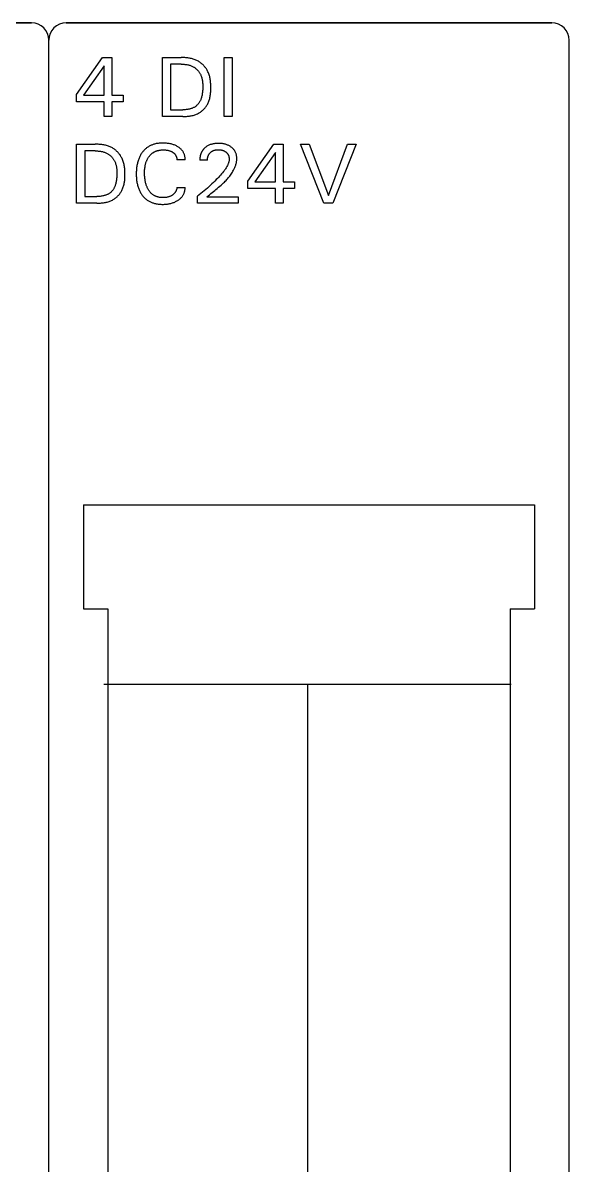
# Model space of a CAD drawing. Extents: x 10 to 656, y -396 to 292.
# Drawn here: x 267.44 to 270.63, y 111.54 to 118.21 of the extents above; entities that cross this region are included whole.
import ezdxf

# ---------------------------------------------------------------- set-up
doc = ezdxf.new("R2010")
doc.units = 0
doc.header["$LTSCALE"] = 5
doc.header["$MEASUREMENT"] = 0
doc.layers.get('0').update_dxf_attribs({"linetype": 'CONTINUOUS'})

msp = doc.modelspace()

# ---------------------------------------------------------------- linework, layer by layer
at = {"color": 7, "linetype": 'Continuous'}
for p, q in [((264.6592, 118.2098), (267.4934, 118.2098)), ((267.4934, 118.2098), (264.6592, 118.2098)), ((267.6958, 118.2098), (270.53, 118.2098)), ((270.53, 118.2098), (267.6958, 118.2098)), ((267.5946, 91.5889), (267.5946, 118.1086)), ((267.5946, 101.4882), (267.5946, 118.1086)), ((267.5946, 91.5889), (267.5946, 118.1086)), ((267.5946, 101.4882), (267.5946, 118.1086)), ((270.6312, 91.5889), (270.6312, 118.1086)), ((270.6312, 101.4882), (270.6312, 118.1086)), ((270.6312, 91.5889), (270.6312, 118.1086)), ((270.6312, 101.4882), (270.6312, 118.1086)), ((267.7565, 117.7908), (267.9082, 118.0073)), ((267.9165, 117.9583), (267.7968, 117.7869)), ((267.9082, 118.0073), (267.9626, 118.0073)), ((267.9165, 117.7869), (267.9165, 117.9583)), ((267.9626, 118.0073), (267.9626, 117.7869)), ((268.2577, 117.6632), (268.2577, 118.0073)), ((268.2577, 118.0073), (268.3668, 118.0073)), ((268.3048, 117.9683), (268.3048, 117.7022)), ((268.3668, 117.9683), (268.3048, 117.9683)), ((268.3722, 118.0073), (268.3668, 118.0073)), ((268.3668, 117.9683), (268.371, 117.9683)), ((268.371, 117.9683), (268.3752, 117.9682)), ((268.3777, 118.0072), (268.3722, 118.0073)), ((268.3752, 117.9682), (268.3795, 117.968)), ((268.3832, 118.007), (268.3777, 118.0072)), ((268.3795, 117.968), (268.3838, 117.9677)), ((268.3888, 118.0067), (268.3832, 118.007)), ((268.3838, 117.9677), (268.388, 117.9674)), ((268.388, 117.9674), (268.3923, 117.9669)), ((268.3943, 118.0062), (268.3888, 118.0067)), ((268.3923, 117.9669), (268.3965, 117.9664)), ((268.3998, 118.0057), (268.3943, 118.0062)), ((268.3965, 117.9664), (268.4007, 117.9657)), ((268.4053, 118.0051), (268.3998, 118.0057)), ((268.4007, 117.9657), (268.4049, 117.9649)), ((268.4049, 117.9649), (268.4091, 117.964)), ((268.4108, 118.0043), (268.4053, 118.0051)), ((268.4091, 117.964), (268.4132, 117.963)), ((268.4163, 118.0034), (268.4108, 118.0043)), ((268.4132, 117.963), (268.4173, 117.9618)), ((268.4217, 118.0023), (268.4163, 118.0034)), ((268.4173, 117.9618), (268.4214, 117.9605)), ((268.4214, 117.9605), (268.4253, 117.9591)), ((268.4271, 118.0011), (268.4217, 118.0023)), ((268.4253, 117.9591), (268.4292, 117.9574)), ((268.4324, 117.9997), (268.4271, 118.0011)), ((268.4292, 117.9574), (268.4331, 117.9557)), ((268.4377, 117.9982), (268.4324, 117.9997)), ((268.4331, 117.9557), (268.4368, 117.9537)), ((268.4368, 117.9537), (268.4398, 117.952)), ((268.4429, 117.9965), (268.4377, 117.9982)), ((268.4398, 117.952), (268.4427, 117.9502)), ((268.448, 117.9946), (268.4429, 117.9965)), ((268.4531, 117.9925), (268.448, 117.9946)), ((268.4581, 117.9902), (268.4531, 117.9925)), ((268.463, 117.9877), (268.4581, 117.9902)), ((268.467, 117.9854), (268.463, 117.9877)), ((268.471, 117.983), (268.467, 117.9854)), ((268.4748, 117.9804), (268.471, 117.983)), ((268.4786, 117.9777), (268.4748, 117.9804)), ((268.4823, 117.9749), (268.4786, 117.9777)), ((268.486, 117.972), (268.4823, 117.9749)), ((268.4895, 117.9689), (268.486, 117.972)), ((268.4929, 117.9657), (268.4895, 117.9689)), ((268.4962, 117.9624), (268.4929, 117.9657)), ((268.4994, 117.959), (268.4962, 117.9624)), ((268.5025, 117.9555), (268.4994, 117.959)), ((268.5055, 117.9519), (268.5025, 117.9555)), ((268.5084, 117.9482), (268.5055, 117.9519)), ((268.6175, 117.6632), (268.6175, 118.0073)), ((268.6175, 118.0073), (268.6646, 118.0073)), ((268.6646, 118.0073), (268.6646, 117.6632)), ((268.4427, 117.9502), (268.4455, 117.9483)), ((268.4455, 117.9483), (268.4483, 117.9463)), ((268.4483, 117.9463), (268.451, 117.9442)), ((268.451, 117.9442), (268.4536, 117.942)), ((268.4536, 117.942), (268.4562, 117.9398)), ((268.4562, 117.9398), (268.4587, 117.9374)), ((268.4587, 117.9374), (268.4611, 117.9349)), ((268.4611, 117.9349), (268.4634, 117.9324)), ((268.4634, 117.9324), (268.4657, 117.9298)), ((268.4657, 117.9298), (268.4678, 117.9272)), ((268.4678, 117.9272), (268.4699, 117.9244)), ((268.4699, 117.9244), (268.4719, 117.9216)), ((268.4719, 117.9216), (268.4738, 117.9188)), ((268.4738, 117.9188), (268.4756, 117.9159)), ((268.4756, 117.9159), (268.4773, 117.9129)), ((268.4773, 117.9129), (268.4789, 117.9099)), ((268.4789, 117.9099), (268.4808, 117.9059)), ((268.4808, 117.9059), (268.4825, 117.9019)), ((268.4825, 117.9019), (268.4841, 117.8978)), ((268.4841, 117.8978), (268.4855, 117.8937)), ((268.4855, 117.8937), (268.4867, 117.8895)), ((268.4867, 117.8895), (268.4879, 117.8852)), ((268.4879, 117.8852), (268.4888, 117.8809)), ((268.5111, 117.9445), (268.5084, 117.9482)), ((268.5137, 117.9406), (268.5111, 117.9445)), ((268.5162, 117.9367), (268.5137, 117.9406)), ((268.5185, 117.9327), (268.5162, 117.9367)), ((268.5207, 117.9286), (268.5185, 117.9327)), ((268.5233, 117.9234), (268.5207, 117.9286)), ((268.5257, 117.918), (268.5233, 117.9234)), ((268.5278, 117.9125), (268.5257, 117.918)), ((268.5298, 117.907), (268.5278, 117.9125)), ((268.5315, 117.9013), (268.5298, 117.907)), ((268.5331, 117.8957), (268.5315, 117.9013)), ((268.5344, 117.8899), (268.5331, 117.8957)), ((268.5356, 117.8841), (268.5344, 117.8899)), ((268.4888, 117.8809), (268.4897, 117.8766)), ((268.4897, 117.8766), (268.4904, 117.8722)), ((268.4904, 117.8722), (268.4911, 117.8678)), ((268.4911, 117.8678), (268.4916, 117.8634)), ((268.4916, 117.8634), (268.492, 117.859)), ((268.492, 117.859), (268.4923, 117.8546)), ((268.4924, 117.8195), (268.4921, 117.8138)), ((268.4923, 117.8546), (268.4926, 117.8502)), ((268.4927, 117.8253), (268.4924, 117.8195)), ((268.4926, 117.8502), (268.4927, 117.8457)), ((268.4927, 117.8457), (268.4928, 117.8413)), ((268.4928, 117.8311), (268.4927, 117.8253)), ((268.4928, 117.8413), (268.4929, 117.8369)), ((268.4929, 117.8369), (268.4928, 117.8311)), ((268.5366, 117.8782), (268.5356, 117.8841)), ((268.5375, 117.8723), (268.5366, 117.8782)), ((268.5382, 117.8664), (268.5375, 117.8723)), ((268.5388, 117.8604), (268.5382, 117.8664)), ((268.5392, 117.8544), (268.5388, 117.8604)), ((268.5396, 117.8484), (268.5392, 117.8544)), ((268.5395, 117.8131), (268.5398, 117.8188)), ((268.5398, 117.8424), (268.5396, 117.8484)), ((268.5399, 117.8363), (268.5398, 117.8424)), ((268.5398, 117.8188), (268.5399, 117.8246)), ((268.5399, 117.8303), (268.5399, 117.8363)), ((268.5399, 117.8246), (268.5399, 117.8303)), ((267.7565, 117.7493), (267.7565, 117.7908)), ((267.7968, 117.7869), (267.9165, 117.7869)), ((267.9626, 117.7869), (268.0277, 117.7869)), ((268.0277, 117.7869), (268.0277, 117.7493)), ((268.4776, 117.7541), (268.476, 117.7509)), ((268.4792, 117.7574), (268.4776, 117.7541)), ((268.4806, 117.7607), (268.4792, 117.7574)), ((268.4819, 117.764), (268.4806, 117.7607)), ((268.4835, 117.7686), (268.4819, 117.764)), ((268.485, 117.7732), (268.4835, 117.7686)), ((268.4863, 117.7778), (268.485, 117.7732)), ((268.4875, 117.7825), (268.4863, 117.7778)), ((268.4885, 117.7872), (268.4875, 117.7825)), ((268.4894, 117.7919), (268.4885, 117.7872)), ((268.4901, 117.7967), (268.4894, 117.7919)), ((268.4909, 117.8024), (268.4901, 117.7967)), ((268.4916, 117.8081), (268.4909, 117.8024)), ((268.4921, 117.8138), (268.4916, 117.8081)), ((268.5264, 117.7475), (268.5285, 117.7527)), ((268.5285, 117.7527), (268.5303, 117.7579)), ((268.5303, 117.7579), (268.5319, 117.7632)), ((268.5319, 117.7632), (268.5334, 117.7686)), ((268.5334, 117.7686), (268.5347, 117.774)), ((268.5347, 117.774), (268.5358, 117.7795)), ((268.5358, 117.7795), (268.5367, 117.785)), ((268.5367, 117.785), (268.5376, 117.7906)), ((268.5376, 117.7906), (268.5382, 117.7962)), ((268.5382, 117.7962), (268.5388, 117.8018)), ((268.5388, 117.8018), (268.5392, 117.8075)), ((268.5392, 117.8075), (268.5395, 117.8131)), ((267.9165, 117.7493), (267.7565, 117.7493)), ((267.9165, 117.6632), (267.9165, 117.7493)), ((267.9626, 117.7493), (267.9626, 117.6632)), ((268.0277, 117.7493), (267.9626, 117.7493)), ((268.3048, 117.7022), (268.3763, 117.7022)), ((268.3811, 117.7023), (268.3763, 117.7022)), ((268.386, 117.7024), (268.3811, 117.7023)), ((268.3909, 117.7027), (268.386, 117.7024)), ((268.3957, 117.7031), (268.3909, 117.7027)), ((268.4005, 117.7037), (268.3957, 117.7031)), ((268.4054, 117.7044), (268.4005, 117.7037)), ((268.4101, 117.7053), (268.4054, 117.7044)), ((268.4149, 117.7063), (268.4101, 117.7053)), ((268.4185, 117.7072), (268.4149, 117.7063)), ((268.422, 117.7082), (268.4185, 117.7072)), ((268.4255, 117.7093), (268.422, 117.7082)), ((268.429, 117.7105), (268.4255, 117.7093)), ((268.4324, 117.7119), (268.429, 117.7105)), ((268.4358, 117.7133), (268.4324, 117.7119)), ((268.4391, 117.7149), (268.4358, 117.7133)), ((268.4424, 117.7166), (268.4391, 117.7149)), ((268.4456, 117.7185), (268.4424, 117.7166)), ((268.4484, 117.7203), (268.4456, 117.7185)), ((268.4512, 117.7223), (268.4484, 117.7203)), ((268.4539, 117.7243), (268.4512, 117.7223)), ((268.4565, 117.7265), (268.4539, 117.7243)), ((268.4591, 117.7288), (268.4565, 117.7265)), ((268.4615, 117.7311), (268.4591, 117.7288)), ((268.4639, 117.7336), (268.4615, 117.7311)), ((268.4661, 117.7362), (268.4639, 117.7336)), ((268.4682, 117.7388), (268.4661, 117.7362)), ((268.4704, 117.7417), (268.4682, 117.7388)), ((268.4724, 117.7447), (268.4704, 117.7417)), ((268.4711, 117.684), (268.4751, 117.6865)), ((268.4742, 117.7478), (268.4724, 117.7447)), ((268.476, 117.7509), (268.4742, 117.7478)), ((268.4751, 117.6865), (268.479, 117.689)), ((268.479, 117.689), (268.4828, 117.6917)), ((268.4828, 117.6917), (268.4864, 117.6946)), ((268.4864, 117.6946), (268.49, 117.6976)), ((268.49, 117.6976), (268.4935, 117.7007)), ((268.4935, 117.7007), (268.4969, 117.7039)), ((268.4969, 117.7039), (268.5002, 117.7073)), ((268.5002, 117.7073), (268.5033, 117.7107)), ((268.5033, 117.7107), (268.5064, 117.7143)), ((268.5064, 117.7143), (268.5093, 117.7179)), ((268.5093, 117.7179), (268.5121, 117.7217)), ((268.5121, 117.7217), (268.5147, 117.7255)), ((268.5147, 117.7255), (268.5172, 117.7294)), ((268.5172, 117.7294), (268.5195, 117.7334)), ((268.5195, 117.7334), (268.5217, 117.7375)), ((268.5217, 117.7375), (268.5242, 117.7424)), ((268.5242, 117.7424), (268.5264, 117.7475)), ((267.9626, 117.6632), (267.9165, 117.6632)), ((268.376, 117.6632), (268.2577, 117.6632)), ((268.376, 117.6632), (268.3815, 117.6632)), ((268.3815, 117.6632), (268.387, 117.6634)), ((268.387, 117.6634), (268.3926, 117.6636)), ((268.3926, 117.6636), (268.3981, 117.6639)), ((268.3981, 117.6639), (268.4036, 117.6644)), ((268.4036, 117.6644), (268.4091, 117.6649)), ((268.4091, 117.6649), (268.4147, 117.6656)), ((268.4147, 117.6656), (268.4201, 117.6665)), ((268.4201, 117.6665), (268.4256, 117.6674)), ((268.4256, 117.6674), (268.431, 117.6686)), ((268.431, 117.6686), (268.4364, 117.6699)), ((268.4364, 117.6699), (268.4417, 117.6714)), ((268.4417, 117.6714), (268.4469, 117.6731)), ((268.4469, 117.6731), (268.4521, 117.6749)), ((268.4521, 117.6749), (268.4572, 117.677)), ((268.4572, 117.677), (268.4622, 117.6793)), ((268.4622, 117.6793), (268.4671, 117.6818)), ((268.4671, 117.6818), (268.4711, 117.684)), ((268.6646, 117.6632), (268.6175, 117.6632)), ((267.7565, 117.1571), (267.7565, 117.5012)), ((267.7565, 117.5012), (267.8655, 117.5012)), ((267.871, 117.5012), (267.8655, 117.5012)), ((267.8765, 117.5011), (267.871, 117.5012)), ((267.882, 117.5009), (267.8765, 117.5011)), ((267.8875, 117.5006), (267.882, 117.5009)), ((267.8931, 117.5001), (267.8875, 117.5006)), ((267.8986, 117.4996), (267.8931, 117.5001)), ((267.9041, 117.499), (267.8986, 117.4996)), ((267.9096, 117.4982), (267.9041, 117.499)), ((267.915, 117.4973), (267.9096, 117.4982)), ((267.9205, 117.4962), (267.915, 117.4973)), ((267.9258, 117.495), (267.9205, 117.4962)), ((267.9312, 117.4936), (267.9258, 117.495)), ((267.9365, 117.4921), (267.9312, 117.4936)), ((267.9417, 117.4904), (267.9365, 117.4921)), ((267.9468, 117.4885), (267.9417, 117.4904)), ((267.9519, 117.4864), (267.9468, 117.4885)), ((267.9569, 117.4841), (267.9519, 117.4864)), ((268.1755, 117.4868), (268.1719, 117.4844)), ((268.1792, 117.489), (268.1755, 117.4868)), ((268.183, 117.4911), (268.1792, 117.489)), ((268.1869, 117.4931), (268.183, 117.4911)), ((268.1908, 117.4949), (268.1869, 117.4931)), ((268.1948, 117.4966), (268.1908, 117.4949)), ((268.1988, 117.4982), (268.1948, 117.4966)), ((268.2029, 117.4996), (268.1988, 117.4982)), ((268.207, 117.501), (268.2029, 117.4996)), ((268.2112, 117.5022), (268.207, 117.501)), ((268.2163, 117.5035), (268.2112, 117.5022)), ((268.2216, 117.5046), (268.2163, 117.5035)), ((268.2268, 117.5056), (268.2216, 117.5046)), ((268.2321, 117.5063), (268.2268, 117.5056)), ((268.2374, 117.507), (268.2321, 117.5063)), ((268.2427, 117.5075), (268.2374, 117.507)), ((268.248, 117.5078), (268.2427, 117.5075)), ((268.2534, 117.508), (268.248, 117.5078)), ((268.2587, 117.5081), (268.2534, 117.508)), ((268.2644, 117.508), (268.2587, 117.5081)), ((268.27, 117.5078), (268.2644, 117.508)), ((268.2756, 117.5075), (268.27, 117.5078)), ((268.2813, 117.5071), (268.2756, 117.5075)), ((268.2869, 117.5064), (268.2813, 117.5071)), ((268.2925, 117.5057), (268.2869, 117.5064)), ((268.2975, 117.5048), (268.2925, 117.5057)), ((268.3025, 117.5038), (268.2975, 117.5048)), ((268.3075, 117.5027), (268.3025, 117.5038)), ((268.3124, 117.5014), (268.3075, 117.5027)), ((268.3173, 117.5), (268.3124, 117.5014)), ((268.3221, 117.4984), (268.3173, 117.5)), ((268.3266, 117.4968), (268.3221, 117.4984)), ((268.3309, 117.495), (268.3266, 117.4968)), ((268.3353, 117.4931), (268.3309, 117.495)), ((268.3395, 117.491), (268.3353, 117.4931)), ((268.3437, 117.4888), (268.3395, 117.491)), ((268.3477, 117.4864), (268.3437, 117.4888)), ((268.351, 117.4843), (268.3477, 117.4864)), ((268.5135, 117.4867), (268.5101, 117.4842)), ((268.5171, 117.4891), (268.5135, 117.4867)), ((268.5207, 117.4913), (268.5171, 117.4891)), ((268.5245, 117.4934), (268.5207, 117.4913)), ((268.5283, 117.4953), (268.5245, 117.4934)), ((268.5324, 117.4971), (268.5283, 117.4953)), ((268.5366, 117.4988), (268.5324, 117.4971)), ((268.5409, 117.5002), (268.5366, 117.4988)), ((268.5452, 117.5015), (268.5409, 117.5002)), ((268.5495, 117.5026), (268.5452, 117.5015)), ((268.5539, 117.5036), (268.5495, 117.5026)), ((268.5588, 117.5045), (268.5539, 117.5036)), ((268.5637, 117.5052), (268.5588, 117.5045)), ((268.5687, 117.5057), (268.5637, 117.5052)), ((268.5737, 117.5061), (268.5687, 117.5057)), ((268.5786, 117.5063), (268.5737, 117.5061)), ((268.5836, 117.5064), (268.5786, 117.5063)), ((268.5885, 117.5063), (268.5836, 117.5064)), ((268.5933, 117.5061), (268.5885, 117.5063)), ((268.5981, 117.5058), (268.5933, 117.5061)), ((268.603, 117.5053), (268.5981, 117.5058)), ((268.6078, 117.5047), (268.603, 117.5053)), ((268.6126, 117.5039), (268.6078, 117.5047)), ((268.6169, 117.5031), (268.6126, 117.5039)), ((268.6211, 117.5021), (268.6169, 117.5031)), ((268.6253, 117.501), (268.6211, 117.5021)), ((268.6295, 117.4997), (268.6253, 117.501)), ((268.6336, 117.4982), (268.6295, 117.4997)), ((268.6377, 117.4966), (268.6336, 117.4982)), ((268.6414, 117.4949), (268.6377, 117.4966)), ((268.6451, 117.4931), (268.6414, 117.4949)), ((268.6487, 117.4912), (268.6451, 117.4931)), ((268.6522, 117.4891), (268.6487, 117.4912)), ((268.6556, 117.4868), (268.6522, 117.4891)), ((268.659, 117.4844), (268.6556, 117.4868)), ((268.7568, 117.2847), (268.9085, 117.5012)), ((268.9085, 117.5012), (268.9629, 117.5012)), ((268.9629, 117.5012), (268.9629, 117.2808)), ((269.1992, 117.1571), (269.0626, 117.5012)), ((269.0626, 117.5012), (269.1136, 117.5012)), ((269.1136, 117.5012), (269.2263, 117.2022)), ((269.2263, 117.2022), (269.3375, 117.5012)), ((269.3885, 117.5012), (269.2519, 117.1571)), ((269.3375, 117.5012), (269.3885, 117.5012)), ((267.8036, 117.4622), (267.8036, 117.1961)), ((267.8655, 117.4622), (267.8036, 117.4622)), ((267.8655, 117.4622), (267.8698, 117.4622)), ((267.8698, 117.4622), (267.874, 117.4621)), ((267.874, 117.4621), (267.8783, 117.4619)), ((267.8783, 117.4619), (267.8825, 117.4616)), ((267.8825, 117.4616), (267.8868, 117.4613)), ((267.8868, 117.4613), (267.8911, 117.4608)), ((267.8911, 117.4608), (267.8953, 117.4603)), ((267.8953, 117.4603), (267.8995, 117.4596)), ((267.8995, 117.4596), (267.9037, 117.4588)), ((267.9037, 117.4588), (267.9079, 117.4579)), ((267.9079, 117.4579), (267.912, 117.4569)), ((267.912, 117.4569), (267.9161, 117.4557)), ((267.9161, 117.4557), (267.9201, 117.4544)), ((267.9201, 117.4544), (267.9241, 117.453)), ((267.9241, 117.453), (267.928, 117.4513)), ((267.928, 117.4513), (267.9318, 117.4496)), ((267.9318, 117.4496), (267.9356, 117.4476)), ((267.9356, 117.4476), (267.9386, 117.4459)), ((267.9386, 117.4459), (267.9415, 117.4441)), ((267.9415, 117.4441), (267.9443, 117.4422)), ((267.9443, 117.4422), (267.9471, 117.4402)), ((267.9471, 117.4402), (267.9498, 117.4381)), ((267.9498, 117.4381), (267.9524, 117.4359)), ((267.9524, 117.4359), (267.955, 117.4337)), ((267.955, 117.4337), (267.9575, 117.4313)), ((267.9618, 117.4816), (267.9569, 117.4841)), ((267.9575, 117.4313), (267.9599, 117.4288)), ((267.9599, 117.4288), (267.9622, 117.4263)), ((267.9658, 117.4793), (267.9618, 117.4816)), ((267.9622, 117.4263), (267.9645, 117.4237)), ((267.9645, 117.4237), (267.9666, 117.4211)), ((267.9697, 117.4769), (267.9658, 117.4793)), ((267.9666, 117.4211), (267.9687, 117.4183)), ((267.9687, 117.4183), (267.9707, 117.4155)), ((267.9736, 117.4743), (267.9697, 117.4769)), ((267.9774, 117.4716), (267.9736, 117.4743)), ((267.9811, 117.4688), (267.9774, 117.4716)), ((267.9847, 117.4659), (267.9811, 117.4688)), ((267.9883, 117.4628), (267.9847, 117.4659)), ((267.9917, 117.4596), (267.9883, 117.4628)), ((267.995, 117.4563), (267.9917, 117.4596)), ((267.9982, 117.4529), (267.995, 117.4563)), ((268.0013, 117.4494), (267.9982, 117.4529)), ((268.0043, 117.4458), (268.0013, 117.4494)), ((268.0071, 117.4421), (268.0043, 117.4458)), ((268.0099, 117.4384), (268.0071, 117.4421)), ((268.0125, 117.4345), (268.0099, 117.4384)), ((268.015, 117.4306), (268.0125, 117.4345)), ((268.0173, 117.4266), (268.015, 117.4306)), ((268.0195, 117.4225), (268.0173, 117.4266)), ((268.0221, 117.4173), (268.0195, 117.4225)), ((268.1209, 117.4197), (268.1188, 117.4146)), ((268.1229, 117.4244), (268.1209, 117.4197)), ((268.125, 117.429), (268.1229, 117.4244)), ((268.1273, 117.4335), (268.125, 117.429)), ((268.1297, 117.438), (268.1273, 117.4335)), ((268.1323, 117.4423), (268.1297, 117.438)), ((268.135, 117.4466), (268.1323, 117.4423)), ((268.1379, 117.4508), (268.135, 117.4466)), ((268.1409, 117.4549), (268.1379, 117.4508)), ((268.1436, 117.4583), (268.1409, 117.4549)), ((268.1463, 117.4616), (268.1436, 117.4583)), ((268.1492, 117.4648), (268.1463, 117.4616)), ((268.1522, 117.4679), (268.1492, 117.4648)), ((268.1552, 117.4709), (268.1522, 117.4679)), ((268.1584, 117.4739), (268.1552, 117.4709)), ((268.1616, 117.4767), (268.1584, 117.4739)), ((268.1649, 117.4794), (268.1616, 117.4767)), ((268.1684, 117.482), (268.1649, 117.4794)), ((268.1719, 117.4844), (268.1684, 117.482)), ((268.171, 117.4166), (268.1726, 117.4195)), ((268.1726, 117.4195), (268.1743, 117.4223)), ((268.1743, 117.4223), (268.1761, 117.4251)), ((268.1761, 117.4251), (268.178, 117.4278)), ((268.178, 117.4278), (268.1797, 117.4302)), ((268.1797, 117.4302), (268.1815, 117.4324)), ((268.1815, 117.4324), (268.1833, 117.4347)), ((268.1833, 117.4347), (268.1852, 117.4369)), ((268.1852, 117.4369), (268.1871, 117.439)), ((268.1871, 117.439), (268.1892, 117.441)), ((268.1892, 117.441), (268.1913, 117.443)), ((268.1913, 117.443), (268.1934, 117.445)), ((268.1934, 117.445), (268.1956, 117.4468)), ((268.1956, 117.4468), (268.1979, 117.4486)), ((268.1979, 117.4486), (268.2002, 117.4503)), ((268.2002, 117.4503), (268.2026, 117.4519)), ((268.2026, 117.4519), (268.205, 117.4535)), ((268.205, 117.4535), (268.2075, 117.455)), ((268.2075, 117.455), (268.21, 117.4563)), ((268.21, 117.4563), (268.2126, 117.4576)), ((268.2126, 117.4576), (268.2152, 117.4589)), ((268.2152, 117.4589), (268.2178, 117.46)), ((268.2178, 117.46), (268.2205, 117.4611)), ((268.2205, 117.4611), (268.2232, 117.4621)), ((268.2232, 117.4621), (268.226, 117.463)), ((268.226, 117.463), (268.2287, 117.4638)), ((268.2287, 117.4638), (268.2321, 117.4647)), ((268.2321, 117.4647), (268.2356, 117.4655)), ((268.2356, 117.4655), (268.239, 117.4662)), ((268.239, 117.4662), (268.2425, 117.4668)), ((268.2425, 117.4668), (268.246, 117.4673)), ((268.246, 117.4673), (268.2495, 117.4677)), ((268.2495, 117.4677), (268.253, 117.468)), ((268.253, 117.468), (268.2565, 117.4682)), ((268.2565, 117.4682), (268.2601, 117.4683)), ((268.2601, 117.4683), (268.2636, 117.4683)), ((268.2636, 117.4683), (268.2676, 117.4683)), ((268.2676, 117.4683), (268.2716, 117.4681)), ((268.2716, 117.4681), (268.2755, 117.4678)), ((268.2755, 117.4678), (268.2795, 117.4674)), ((268.2795, 117.4674), (268.2834, 117.4669)), ((268.2834, 117.4669), (268.2864, 117.4663)), ((268.2864, 117.4663), (268.2894, 117.4658)), ((268.2894, 117.4658), (268.2923, 117.4651)), ((268.2923, 117.4651), (268.2952, 117.4643)), ((268.2952, 117.4643), (268.2981, 117.4634)), ((268.2981, 117.4634), (268.301, 117.4625)), ((268.301, 117.4625), (268.3036, 117.4615)), ((268.3036, 117.4615), (268.3063, 117.4604)), ((268.3063, 117.4604), (268.3088, 117.4592)), ((268.3088, 117.4592), (268.3114, 117.4579)), ((268.3114, 117.4579), (268.3138, 117.4566)), ((268.3138, 117.4566), (268.3163, 117.4551)), ((268.3163, 117.4551), (268.3183, 117.4539)), ((268.3183, 117.4539), (268.3202, 117.4526)), ((268.3202, 117.4526), (268.3221, 117.4512)), ((268.3221, 117.4512), (268.3239, 117.4497)), ((268.3239, 117.4497), (268.3257, 117.4482)), ((268.3257, 117.4482), (268.3274, 117.4466)), ((268.3274, 117.4466), (268.329, 117.4449)), ((268.329, 117.4449), (268.3305, 117.4432)), ((268.3305, 117.4432), (268.3319, 117.4415)), ((268.3319, 117.4415), (268.3331, 117.4397)), ((268.3331, 117.4397), (268.3343, 117.4379)), ((268.3343, 117.4379), (268.3354, 117.4361)), ((268.3354, 117.4361), (268.3365, 117.4342)), ((268.3365, 117.4342), (268.3374, 117.4322)), ((268.3374, 117.4322), (268.3383, 117.4302)), ((268.3383, 117.4302), (268.339, 117.4282)), ((268.339, 117.4282), (268.3397, 117.4262)), ((268.3397, 117.4262), (268.3403, 117.4242)), ((268.3403, 117.4242), (268.3407, 117.4222)), ((268.3407, 117.4222), (268.3412, 117.4202)), ((268.3412, 117.4202), (268.3415, 117.4182)), ((268.3542, 117.4821), (268.351, 117.4843)), ((268.3574, 117.4797), (268.3542, 117.4821)), ((268.3604, 117.4773), (268.3574, 117.4797)), ((268.3633, 117.4747), (268.3604, 117.4773)), ((268.3661, 117.472), (268.3633, 117.4747)), ((268.3688, 117.4692), (268.3661, 117.472)), ((268.3713, 117.4663), (268.3688, 117.4692)), ((268.3736, 117.4634), (268.3713, 117.4663)), ((268.3757, 117.4604), (268.3736, 117.4634)), ((268.3777, 117.4574), (268.3757, 117.4604)), ((268.3795, 117.4542), (268.3777, 117.4574)), ((268.3812, 117.451), (268.3795, 117.4542)), ((268.3828, 117.4477), (268.3812, 117.451)), ((268.3842, 117.4443), (268.3828, 117.4477)), ((268.3855, 117.4408), (268.3842, 117.4443)), ((268.3865, 117.4375), (268.3855, 117.4408)), ((268.3875, 117.4342), (268.3865, 117.4375)), ((268.3883, 117.4308), (268.3875, 117.4342)), ((268.389, 117.4273), (268.3883, 117.4308)), ((268.3895, 117.4239), (268.389, 117.4273)), ((268.3899, 117.4204), (268.3895, 117.4239)), ((268.3901, 117.417), (268.3899, 117.4204)), ((268.476, 117.4199), (268.4758, 117.418)), ((268.4762, 117.4219), (268.476, 117.4199)), ((268.4764, 117.4238), (268.4762, 117.4219)), ((268.4767, 117.4258), (268.4764, 117.4238)), ((268.477, 117.4277), (268.4767, 117.4258)), ((268.4773, 117.4296), (268.477, 117.4277)), ((268.4777, 117.4315), (268.4773, 117.4296)), ((268.4781, 117.4335), (268.4777, 117.4315)), ((268.4785, 117.4354), (268.4781, 117.4335)), ((268.479, 117.4373), (268.4785, 117.4354)), ((268.4795, 117.439), (268.479, 117.4373)), ((268.48, 117.4407), (268.4795, 117.439)), ((268.4805, 117.4424), (268.48, 117.4407)), ((268.4811, 117.4441), (268.4805, 117.4424)), ((268.4817, 117.4457), (268.4811, 117.4441)), ((268.4823, 117.4474), (268.4817, 117.4457)), ((268.483, 117.4491), (268.4823, 117.4474)), ((268.4837, 117.4507), (268.483, 117.4491)), ((268.4844, 117.4523), (268.4837, 117.4507)), ((268.4851, 117.4539), (268.4844, 117.4523)), ((268.4859, 117.4555), (268.4851, 117.4539)), ((268.4868, 117.4571), (268.4859, 117.4555)), ((268.4876, 117.4586), (268.4868, 117.4571)), ((268.4885, 117.4601), (268.4876, 117.4586)), ((268.4894, 117.4616), (268.4885, 117.4601)), ((268.4903, 117.463), (268.4894, 117.4616)), ((268.4912, 117.4644), (268.4903, 117.463)), ((268.4922, 117.4658), (268.4912, 117.4644)), ((268.4932, 117.4671), (268.4922, 117.4658)), ((268.4942, 117.4684), (268.4932, 117.4671)), ((268.4952, 117.4697), (268.4942, 117.4684)), ((268.4963, 117.471), (268.4952, 117.4697)), ((268.4973, 117.4722), (268.4963, 117.471)), ((268.4984, 117.4735), (268.4973, 117.4722)), ((268.4996, 117.4747), (268.4984, 117.4735)), ((268.5007, 117.4759), (268.4996, 117.4747)), ((268.5019, 117.477), (268.5007, 117.4759)), ((268.5031, 117.4782), (268.5019, 117.477)), ((268.5043, 117.4793), (268.5031, 117.4782)), ((268.5055, 117.4804), (268.5043, 117.4793)), ((268.5068, 117.4815), (268.5055, 117.4804)), ((268.5101, 117.4842), (268.5068, 117.4815)), ((268.5206, 117.4171), (268.5209, 117.4193)), ((268.5209, 117.4193), (268.5212, 117.4215)), ((268.5212, 117.4215), (268.5216, 117.4237)), ((268.5216, 117.4237), (268.5221, 117.4258)), ((268.5221, 117.4258), (268.5226, 117.4276)), ((268.5226, 117.4276), (268.5231, 117.4293)), ((268.5231, 117.4293), (268.5236, 117.431)), ((268.5236, 117.431), (268.5242, 117.4327)), ((268.5242, 117.4327), (268.5248, 117.4343)), ((268.5248, 117.4343), (268.5255, 117.436)), ((268.5255, 117.436), (268.5263, 117.4376)), ((268.5263, 117.4376), (268.5271, 117.4392)), ((268.5271, 117.4392), (268.5279, 117.4407)), ((268.5279, 117.4407), (268.5288, 117.4422)), ((268.5288, 117.4422), (268.5298, 117.4437)), ((268.5298, 117.4437), (268.5308, 117.4451)), ((268.5308, 117.4451), (268.5318, 117.4465)), ((268.5318, 117.4465), (268.5329, 117.4479)), ((268.5329, 117.4479), (268.534, 117.4492)), ((268.534, 117.4492), (268.5352, 117.4505)), ((268.5352, 117.4505), (268.5364, 117.4517)), ((268.5364, 117.4517), (268.5376, 117.453)), ((268.5376, 117.453), (268.5391, 117.4543)), ((268.5391, 117.4543), (268.5406, 117.4556)), ((268.5406, 117.4556), (268.5421, 117.4568)), ((268.5421, 117.4568), (268.5437, 117.4579)), ((268.5437, 117.4579), (268.5454, 117.4591)), ((268.5454, 117.4591), (268.547, 117.4601)), ((268.547, 117.4601), (268.5487, 117.4611)), ((268.5487, 117.4611), (268.5505, 117.462)), ((268.5505, 117.462), (268.5523, 117.4629)), ((268.5523, 117.4629), (268.5542, 117.4638)), ((268.5542, 117.4638), (268.5561, 117.4645)), ((268.5561, 117.4645), (268.558, 117.4652)), ((268.558, 117.4652), (268.5599, 117.4659)), ((268.5599, 117.4659), (268.5619, 117.4665)), ((268.5619, 117.4665), (268.5638, 117.467)), ((268.5638, 117.467), (268.5658, 117.4675)), ((268.5658, 117.4675), (268.568, 117.4679)), ((268.568, 117.4679), (268.5702, 117.4683)), ((268.5702, 117.4683), (268.5724, 117.4686)), ((268.5724, 117.4686), (268.5747, 117.4689)), ((268.5747, 117.4689), (268.5769, 117.469)), ((268.5769, 117.469), (268.5791, 117.4692)), ((268.5791, 117.4692), (268.5814, 117.4693)), ((268.5814, 117.4693), (268.5836, 117.4693)), ((268.5836, 117.4693), (268.5861, 117.4693)), ((268.5861, 117.4693), (268.5886, 117.4692)), ((268.5886, 117.4692), (268.5911, 117.469)), ((268.5911, 117.469), (268.5936, 117.4688)), ((268.5936, 117.4688), (268.596, 117.4685)), ((268.596, 117.4685), (268.5985, 117.4682)), ((268.5985, 117.4682), (268.6009, 117.4677)), ((268.6009, 117.4677), (268.6029, 117.4674)), ((268.6029, 117.4674), (268.6048, 117.4669)), ((268.6048, 117.4669), (268.6067, 117.4664)), ((268.6067, 117.4664), (268.6086, 117.4659)), ((268.6086, 117.4659), (268.6104, 117.4653)), ((268.6104, 117.4653), (268.6123, 117.4646)), ((268.6123, 117.4646), (268.6141, 117.4639)), ((268.6141, 117.4639), (268.6159, 117.4631)), ((268.6159, 117.4631), (268.6176, 117.4623)), ((268.6176, 117.4623), (268.6192, 117.4615)), ((268.6192, 117.4615), (268.6208, 117.4606)), ((268.6208, 117.4606), (268.6224, 117.4597)), ((268.6224, 117.4597), (268.624, 117.4587)), ((268.624, 117.4587), (268.6255, 117.4576)), ((268.6255, 117.4576), (268.627, 117.4565)), ((268.627, 117.4565), (268.6285, 117.4554)), ((268.6285, 117.4554), (268.6298, 117.4543)), ((268.6298, 117.4543), (268.6311, 117.4532)), ((268.6311, 117.4532), (268.6323, 117.452)), ((268.6323, 117.452), (268.6335, 117.4508)), ((268.6335, 117.4508), (268.6346, 117.4495)), ((268.6346, 117.4495), (268.6358, 117.4482)), ((268.6358, 117.4482), (268.6368, 117.4469)), ((268.6368, 117.4469), (268.6378, 117.4455)), ((268.6378, 117.4455), (268.6388, 117.4441)), ((268.6388, 117.4441), (268.6397, 117.4426)), ((268.6397, 117.4426), (268.6405, 117.4412)), ((268.6405, 117.4412), (268.6413, 117.4396)), ((268.6413, 117.4396), (268.6421, 117.4381)), ((268.6421, 117.4381), (268.6427, 117.4365)), ((268.6427, 117.4365), (268.6434, 117.4349)), ((268.6434, 117.4349), (268.644, 117.4333)), ((268.644, 117.4333), (268.6445, 117.4317)), ((268.6445, 117.4317), (268.645, 117.43)), ((268.645, 117.43), (268.6454, 117.4282)), ((268.6454, 117.4282), (268.6458, 117.4263)), ((268.6458, 117.4263), (268.6462, 117.4245)), ((268.6462, 117.4245), (268.6465, 117.4226)), ((268.6465, 117.4226), (268.6467, 117.4207)), ((268.6467, 117.4207), (268.6469, 117.4188)), ((268.6469, 117.4188), (268.647, 117.417)), ((268.6619, 117.4821), (268.659, 117.4844)), ((268.6647, 117.4797), (268.6619, 117.4821)), ((268.6675, 117.4772), (268.6647, 117.4797)), ((268.6701, 117.4745), (268.6675, 117.4772)), ((268.6726, 117.4717), (268.6701, 117.4745)), ((268.6749, 117.4689), (268.6726, 117.4717)), ((268.6771, 117.4659), (268.6749, 117.4689)), ((268.6791, 117.4628), (268.6771, 117.4659)), ((268.681, 117.4597), (268.6791, 117.4628)), ((268.6827, 117.4564), (268.681, 117.4597)), ((268.6843, 117.4531), (268.6827, 117.4564)), ((268.6857, 117.4497), (268.6843, 117.4531)), ((268.6869, 117.4463), (268.6857, 117.4497)), ((268.688, 117.4428), (268.6869, 117.4463)), ((268.6891, 117.4389), (268.688, 117.4428)), ((268.6899, 117.435), (268.6891, 117.4389)), ((268.6906, 117.4311), (268.6899, 117.435)), ((268.6911, 117.4271), (268.6906, 117.4311)), ((268.6914, 117.4231), (268.6911, 117.4271)), ((268.6916, 117.4191), (268.6914, 117.4231)), ((268.6917, 117.4151), (268.6916, 117.4191)), ((268.9168, 117.4522), (268.797, 117.2808)), ((268.9168, 117.2808), (268.9168, 117.4522)), ((267.9707, 117.4155), (267.9726, 117.4127)), ((267.9726, 117.4127), (267.9744, 117.4098)), ((267.9744, 117.4098), (267.976, 117.4068)), ((267.976, 117.4068), (267.9776, 117.4038)), ((267.9776, 117.4038), (267.9795, 117.3998)), ((267.9795, 117.3998), (267.9813, 117.3958)), ((267.9813, 117.3958), (267.9828, 117.3917)), ((267.9828, 117.3917), (267.9843, 117.3876)), ((267.9843, 117.3876), (267.9855, 117.3834)), ((267.9855, 117.3834), (267.9866, 117.3791)), ((267.9866, 117.3791), (267.9876, 117.3748)), ((267.9876, 117.3748), (267.9885, 117.3705)), ((267.9885, 117.3705), (267.9892, 117.3661)), ((267.9892, 117.3661), (267.9898, 117.3617)), ((267.9898, 117.3617), (267.9904, 117.3573)), ((267.9904, 117.3573), (267.9908, 117.3529)), ((267.9908, 117.3529), (267.9911, 117.3485)), ((268.0245, 117.4119), (268.0221, 117.4173)), ((268.0266, 117.4064), (268.0245, 117.4119)), ((268.0286, 117.4009), (268.0266, 117.4064)), ((268.0303, 117.3952), (268.0286, 117.4009)), ((268.0318, 117.3895), (268.0303, 117.3952)), ((268.0332, 117.3838), (268.0318, 117.3895)), ((268.0344, 117.378), (268.0332, 117.3838)), ((268.0354, 117.3721), (268.0344, 117.378)), ((268.0363, 117.3662), (268.0354, 117.3721)), ((268.037, 117.3603), (268.0363, 117.3662)), ((268.0376, 117.3543), (268.037, 117.3603)), ((268.038, 117.3483), (268.0376, 117.3543)), ((268.1057, 117.3525), (268.1053, 117.3463)), ((268.1063, 117.3587), (268.1057, 117.3525)), ((268.107, 117.3649), (268.1063, 117.3587)), ((268.1078, 117.3711), (268.107, 117.3649)), ((268.1088, 117.3773), (268.1078, 117.3711)), ((268.1098, 117.3827), (268.1088, 117.3773)), ((268.111, 117.3881), (268.1098, 117.3827)), ((268.1123, 117.3935), (268.111, 117.3881)), ((268.1137, 117.3988), (268.1123, 117.3935)), ((268.1152, 117.4041), (268.1137, 117.3988)), ((268.117, 117.4094), (268.1152, 117.4041)), ((268.1188, 117.4146), (268.117, 117.4094)), ((268.1537, 117.351), (268.1542, 117.3569)), ((268.1542, 117.3569), (268.1548, 117.3628)), ((268.1548, 117.3628), (268.1559, 117.3702)), ((268.1559, 117.3702), (268.1566, 117.3742)), ((268.1566, 117.3742), (268.1574, 117.3782)), ((268.1574, 117.3782), (268.1582, 117.3822)), ((268.1582, 117.3822), (268.1592, 117.3861)), ((268.1592, 117.3861), (268.1603, 117.3901)), ((268.1603, 117.3901), (268.1615, 117.394)), ((268.1615, 117.394), (268.1628, 117.3979)), ((268.1628, 117.3979), (268.1642, 117.4017)), ((268.1642, 117.4017), (268.1654, 117.4048)), ((268.1654, 117.4048), (268.1667, 117.4078)), ((268.1667, 117.4078), (268.1681, 117.4108)), ((268.1681, 117.4108), (268.1695, 117.4137)), ((268.1695, 117.4137), (268.171, 117.4166)), ((268.3415, 117.4182), (268.3417, 117.4162)), ((268.3417, 117.4162), (268.3419, 117.4141)), ((268.3419, 117.4141), (268.3419, 117.4121)), ((268.3419, 117.4121), (268.3419, 117.41)), ((268.3902, 117.41), (268.3419, 117.41)), ((268.3902, 117.4135), (268.3901, 117.417)), ((268.3902, 117.41), (268.3902, 117.4135)), ((268.4756, 117.4122), (268.4755, 117.4102)), ((268.4755, 117.4102), (268.4756, 117.4083)), ((268.4757, 117.4161), (268.4756, 117.4141)), ((268.4756, 117.4141), (268.4756, 117.4122)), ((268.5202, 117.4083), (268.4756, 117.4083)), ((268.4758, 117.418), (268.4757, 117.4161)), ((268.5202, 117.4105), (268.5203, 117.4127)), ((268.5202, 117.4083), (268.5202, 117.4105)), ((268.5203, 117.4127), (268.5204, 117.4149)), ((268.5204, 117.4149), (268.5206, 117.4171)), ((268.6229, 117.3543), (268.6199, 117.3501)), ((268.6259, 117.3586), (268.6229, 117.3543)), ((268.6287, 117.363), (268.6259, 117.3586)), ((268.6314, 117.3674), (268.6287, 117.363)), ((268.634, 117.3719), (268.6314, 117.3674)), ((268.6364, 117.3765), (268.634, 117.3719)), ((268.6387, 117.3813), (268.6364, 117.3765)), ((268.64, 117.3843), (268.6387, 117.3813)), ((268.6413, 117.3874), (268.64, 117.3843)), ((268.6425, 117.3905), (268.6413, 117.3874)), ((268.6435, 117.3937), (268.6425, 117.3905)), ((268.6445, 117.3969), (268.6435, 117.3937)), ((268.6453, 117.4001), (268.6445, 117.3969)), ((268.646, 117.4034), (268.6453, 117.4001)), ((268.6465, 117.4066), (268.646, 117.4034)), ((268.6468, 117.4099), (268.6465, 117.4066)), ((268.647, 117.4132), (268.6468, 117.4099)), ((268.647, 117.417), (268.647, 117.4151)), ((268.647, 117.4151), (268.647, 117.4132)), ((268.6723, 117.3495), (268.6745, 117.3536)), ((268.6745, 117.3536), (268.6765, 117.3577)), ((268.6765, 117.3577), (268.6785, 117.3619)), ((268.6785, 117.3619), (268.6804, 117.3662)), ((268.6804, 117.3662), (268.6821, 117.3705)), ((268.6821, 117.3705), (268.6838, 117.3748)), ((268.6838, 117.3748), (268.6853, 117.3792)), ((268.6853, 117.3792), (268.6866, 117.3836)), ((268.6866, 117.3836), (268.6879, 117.388)), ((268.6879, 117.388), (268.6889, 117.3925)), ((268.6889, 117.3925), (268.6898, 117.397)), ((268.6898, 117.397), (268.6906, 117.4015)), ((268.6906, 117.4015), (268.6911, 117.406)), ((268.6911, 117.406), (268.6915, 117.4106)), ((268.6915, 117.4106), (268.6917, 117.4151)), ((267.9881, 117.2858), (267.9872, 117.2811)), ((267.9889, 117.2906), (267.9881, 117.2858)), ((267.9897, 117.2963), (267.9889, 117.2906)), ((267.9903, 117.302), (267.9897, 117.2963)), ((267.9908, 117.3077), (267.9903, 117.302)), ((267.9912, 117.3134), (267.9908, 117.3077)), ((267.9911, 117.3485), (267.9913, 117.3441)), ((267.9915, 117.3192), (267.9912, 117.3134)), ((267.9913, 117.3441), (267.9915, 117.3396)), ((267.9915, 117.3396), (267.9916, 117.3352)), ((267.9916, 117.325), (267.9915, 117.3192)), ((267.9916, 117.3352), (267.9916, 117.3308)), ((267.9916, 117.3308), (267.9916, 117.325)), ((268.0363, 117.2845), (268.037, 117.2901)), ((268.037, 117.2901), (268.0376, 117.2957)), ((268.0376, 117.2957), (268.038, 117.3014)), ((268.0383, 117.3423), (268.038, 117.3483)), ((268.038, 117.3014), (268.0383, 117.307)), ((268.0386, 117.3363), (268.0383, 117.3423)), ((268.0383, 117.307), (268.0385, 117.3127)), ((268.0385, 117.3127), (268.0387, 117.3185)), ((268.0387, 117.3302), (268.0386, 117.3363)), ((268.0387, 117.3242), (268.0387, 117.3302)), ((268.0387, 117.3185), (268.0387, 117.3242)), ((268.1049, 117.3338), (268.1048, 117.3276)), ((268.1048, 117.3276), (268.1049, 117.3214)), ((268.105, 117.3401), (268.1049, 117.3338)), ((268.1049, 117.3214), (268.105, 117.3152)), ((268.1053, 117.3463), (268.105, 117.3401)), ((268.105, 117.3152), (268.1053, 117.309)), ((268.1053, 117.309), (268.1058, 117.3028)), ((268.1058, 117.3028), (268.1063, 117.2966)), ((268.1063, 117.2966), (268.107, 117.2905)), ((268.107, 117.2905), (268.1079, 117.2843)), ((268.1531, 117.3332), (268.1532, 117.3391)), ((268.1531, 117.3277), (268.1531, 117.3332)), ((268.1533, 117.3223), (268.1531, 117.3277)), ((268.1532, 117.3391), (268.1534, 117.3451)), ((268.1535, 117.3168), (268.1533, 117.3223)), ((268.1534, 117.3451), (268.1537, 117.351)), ((268.1539, 117.3114), (268.1535, 117.3168)), ((268.1544, 117.3059), (268.1539, 117.3114)), ((268.1549, 117.3005), (268.1544, 117.3059)), ((268.1557, 117.2951), (268.1549, 117.3005)), ((268.1564, 117.2903), (268.1557, 117.2951)), ((268.1572, 117.2856), (268.1564, 117.2903)), ((268.1582, 117.2808), (268.1572, 117.2856)), ((268.5635, 117.2863), (268.555, 117.278)), ((268.5719, 117.2947), (268.5635, 117.2863)), ((268.5782, 117.3011), (268.5719, 117.2947)), ((268.5843, 117.3076), (268.5782, 117.3011)), ((268.5904, 117.3143), (268.5843, 117.3076)), ((268.5964, 117.321), (268.5904, 117.3143)), ((268.6023, 117.3278), (268.5964, 117.321)), ((268.608, 117.3347), (268.6023, 117.3278)), ((268.6136, 117.3418), (268.608, 117.3347)), ((268.6168, 117.3459), (268.6136, 117.3418)), ((268.6199, 117.3501), (268.6168, 117.3459)), ((268.6191, 117.2807), (268.6238, 117.2854)), ((268.6238, 117.2854), (268.6285, 117.2903)), ((268.6285, 117.2903), (268.6331, 117.2952)), ((268.6331, 117.2952), (268.6375, 117.3002)), ((268.6375, 117.3002), (268.6419, 117.3053)), ((268.6419, 117.3053), (268.6462, 117.3104)), ((268.6462, 117.3104), (268.6503, 117.3157)), ((268.6503, 117.3157), (268.6543, 117.3211)), ((268.6543, 117.3211), (268.6582, 117.3265)), ((268.6582, 117.3265), (268.662, 117.3321)), ((268.662, 117.3321), (268.6656, 117.3378)), ((268.6656, 117.3378), (268.669, 117.3435)), ((268.669, 117.3435), (268.6723, 117.3495)), ((267.9553, 117.2204), (267.9527, 117.2182)), ((267.9579, 117.2227), (267.9553, 117.2204)), ((267.9603, 117.225), (267.9579, 117.2227)), ((267.9627, 117.2275), (267.9603, 117.225)), ((267.9649, 117.2301), (267.9627, 117.2275)), ((267.967, 117.2327), (267.9649, 117.2301)), ((267.9691, 117.2356), (267.967, 117.2327)), ((267.9711, 117.2386), (267.9691, 117.2356)), ((267.973, 117.2417), (267.9711, 117.2386)), ((267.9748, 117.2448), (267.973, 117.2417)), ((267.9764, 117.248), (267.9748, 117.2448)), ((267.9779, 117.2513), (267.9764, 117.248)), ((267.9794, 117.2546), (267.9779, 117.2513)), ((267.9807, 117.2579), (267.9794, 117.2546)), ((267.9823, 117.2625), (267.9807, 117.2579)), ((267.9838, 117.2671), (267.9823, 117.2625)), ((267.9851, 117.2717), (267.9838, 117.2671)), ((267.9862, 117.2764), (267.9851, 117.2717)), ((267.9872, 117.2811), (267.9862, 117.2764)), ((268.0108, 117.2156), (268.0135, 117.2194)), ((268.0135, 117.2194), (268.016, 117.2233)), ((268.016, 117.2233), (268.0183, 117.2273)), ((268.0183, 117.2273), (268.0205, 117.2314)), ((268.0205, 117.2314), (268.023, 117.2363)), ((268.023, 117.2363), (268.0252, 117.2414)), ((268.0252, 117.2414), (268.0272, 117.2466)), ((268.0272, 117.2466), (268.0291, 117.2518)), ((268.0291, 117.2518), (268.0307, 117.2571)), ((268.0307, 117.2571), (268.0322, 117.2625)), ((268.0322, 117.2625), (268.0334, 117.2679)), ((268.0334, 117.2679), (268.0346, 117.2734)), ((268.0346, 117.2734), (268.0355, 117.2789)), ((268.0355, 117.2789), (268.0363, 117.2845)), ((268.1079, 117.2843), (268.1089, 117.2782)), ((268.1089, 117.2782), (268.1099, 117.2729)), ((268.1099, 117.2729), (268.111, 117.2675)), ((268.111, 117.2675), (268.1123, 117.2622)), ((268.1123, 117.2622), (268.1137, 117.2569)), ((268.1137, 117.2569), (268.1153, 117.2516)), ((268.1153, 117.2516), (268.117, 117.2464)), ((268.117, 117.2464), (268.1189, 117.2413)), ((268.1189, 117.2413), (268.121, 117.2362)), ((268.121, 117.2362), (268.123, 117.2316)), ((268.123, 117.2316), (268.1252, 117.227)), ((268.1252, 117.227), (268.1275, 117.2226)), ((268.1275, 117.2226), (268.1299, 117.2182)), ((268.1593, 117.2762), (268.1582, 117.2808)), ((268.1605, 117.2715), (268.1593, 117.2762)), ((268.1618, 117.2669), (268.1605, 117.2715)), ((268.1633, 117.2623), (268.1618, 117.2669)), ((268.1646, 117.2587), (268.1633, 117.2623)), ((268.1659, 117.2552), (268.1646, 117.2587)), ((268.1674, 117.2517), (268.1659, 117.2552)), ((268.1689, 117.2482), (268.1674, 117.2517)), ((268.1705, 117.2448), (268.1689, 117.2482)), ((268.1723, 117.2415), (268.1705, 117.2448)), ((268.1741, 117.2382), (268.1723, 117.2415)), ((268.176, 117.2349), (268.1741, 117.2382)), ((268.1778, 117.2321), (268.176, 117.2349)), ((268.1797, 117.2293), (268.1778, 117.2321)), ((268.1817, 117.2266), (268.1797, 117.2293)), ((268.1838, 117.2239), (268.1817, 117.2266)), ((268.1859, 117.2214), (268.1838, 117.2239)), ((268.1881, 117.2188), (268.1859, 117.2214)), ((268.1904, 117.2164), (268.1881, 117.2188)), ((268.331, 117.219), (268.3295, 117.217)), ((268.3324, 117.2211), (268.331, 117.219)), ((268.3338, 117.2233), (268.3324, 117.2211)), ((268.335, 117.2255), (268.3338, 117.2233)), ((268.3361, 117.2278), (268.335, 117.2255)), ((268.3372, 117.2301), (268.3361, 117.2278)), ((268.3382, 117.2326), (268.3372, 117.2301)), ((268.3391, 117.2351), (268.3382, 117.2326)), ((268.3399, 117.2377), (268.3391, 117.2351)), ((268.3405, 117.2404), (268.3399, 117.2377)), ((268.3411, 117.243), (268.3405, 117.2404)), ((268.3416, 117.2456), (268.3411, 117.243)), ((268.3419, 117.2483), (268.3416, 117.2456)), ((268.3419, 117.2483), (268.3902, 117.2483)), ((268.3833, 117.2149), (268.3847, 117.2183)), ((268.3847, 117.2183), (268.3858, 117.2215)), ((268.3858, 117.2215), (268.3868, 117.2248)), ((268.3868, 117.2248), (268.3877, 117.2281)), ((268.3877, 117.2281), (268.3885, 117.2314)), ((268.3885, 117.2314), (268.3891, 117.2347)), ((268.3891, 117.2347), (268.3896, 117.2381)), ((268.3896, 117.2381), (268.3899, 117.2415)), ((268.3899, 117.2415), (268.3901, 117.2449)), ((268.3901, 117.2449), (268.3902, 117.2483)), ((268.4912, 117.2216), (268.4813, 117.2137)), ((268.5009, 117.2296), (268.4912, 117.2216)), ((268.5102, 117.2375), (268.5009, 117.2296)), ((268.5195, 117.2455), (268.5102, 117.2375)), ((268.5287, 117.2535), (268.5195, 117.2455)), ((268.5377, 117.2617), (268.5287, 117.2535)), ((268.5464, 117.2698), (268.5377, 117.2617)), ((268.5397, 117.2128), (268.5548, 117.225)), ((268.555, 117.278), (268.5464, 117.2698)), ((268.5548, 117.225), (268.5624, 117.2311)), ((268.5624, 117.2311), (268.57, 117.2373)), ((268.57, 117.2373), (268.5775, 117.2435)), ((268.5775, 117.2435), (268.585, 117.2498)), ((268.585, 117.2498), (268.5925, 117.2562)), ((268.5925, 117.2562), (268.5999, 117.2626)), ((268.5999, 117.2626), (268.6071, 117.2692)), ((268.6071, 117.2692), (268.6143, 117.276)), ((268.6143, 117.276), (268.6191, 117.2807)), ((268.7568, 117.2432), (268.7568, 117.2847)), ((268.9168, 117.2432), (268.7568, 117.2432)), ((268.797, 117.2808), (268.9168, 117.2808)), ((268.9168, 117.1571), (268.9168, 117.2432)), ((268.9629, 117.2808), (269.028, 117.2808)), ((268.9629, 117.2432), (268.9629, 117.1571)), ((269.028, 117.2432), (268.9629, 117.2432)), ((269.028, 117.2808), (269.028, 117.2432)), ((267.8748, 117.1571), (267.7565, 117.1571)), ((267.8036, 117.1961), (267.8751, 117.1961)), ((267.8748, 117.1571), (267.8803, 117.1571)), ((267.8799, 117.1962), (267.8751, 117.1961)), ((267.8848, 117.1963), (267.8799, 117.1962)), ((267.8803, 117.1571), (267.8858, 117.1573)), ((267.8896, 117.1966), (267.8848, 117.1963)), ((267.8858, 117.1573), (267.8913, 117.1575)), ((267.8945, 117.197), (267.8896, 117.1966)), ((267.8913, 117.1575), (267.8969, 117.1578)), ((267.8993, 117.1976), (267.8945, 117.197)), ((267.8969, 117.1578), (267.9024, 117.1583)), ((267.9041, 117.1983), (267.8993, 117.1976)), ((267.9024, 117.1583), (267.9079, 117.1588)), ((267.9089, 117.1992), (267.9041, 117.1983)), ((267.9079, 117.1588), (267.9134, 117.1595)), ((267.9137, 117.2002), (267.9089, 117.1992)), ((267.9134, 117.1595), (267.9189, 117.1604)), ((267.9173, 117.2011), (267.9137, 117.2002)), ((267.9208, 117.2021), (267.9173, 117.2011)), ((267.9189, 117.1604), (267.9244, 117.1613)), ((267.9243, 117.2032), (267.9208, 117.2021)), ((267.9278, 117.2044), (267.9243, 117.2032)), ((267.9244, 117.1613), (267.9298, 117.1625)), ((267.9312, 117.2058), (267.9278, 117.2044)), ((267.9298, 117.1625), (267.9352, 117.1638)), ((267.9346, 117.2072), (267.9312, 117.2058)), ((267.9379, 117.2088), (267.9346, 117.2072)), ((267.9352, 117.1638), (267.9405, 117.1653)), ((267.9412, 117.2105), (267.9379, 117.2088)), ((267.9405, 117.1653), (267.9457, 117.167)), ((267.9443, 117.2124), (267.9412, 117.2105)), ((267.9472, 117.2142), (267.9443, 117.2124)), ((267.9457, 117.167), (267.9509, 117.1688)), ((267.95, 117.2162), (267.9472, 117.2142)), ((267.9527, 117.2182), (267.95, 117.2162)), ((267.9509, 117.1688), (267.956, 117.1709)), ((267.956, 117.1709), (267.961, 117.1732)), ((267.961, 117.1732), (267.9659, 117.1757)), ((267.9659, 117.1757), (267.9699, 117.1779)), ((267.9699, 117.1779), (267.9739, 117.1804)), ((267.9739, 117.1804), (267.9777, 117.1829)), ((267.9777, 117.1829), (267.9815, 117.1856)), ((267.9815, 117.1856), (267.9852, 117.1885)), ((267.9852, 117.1885), (267.9888, 117.1915)), ((267.9888, 117.1915), (267.9923, 117.1946)), ((267.9923, 117.1946), (267.9957, 117.1978)), ((267.9957, 117.1978), (267.999, 117.2012)), ((267.999, 117.2012), (268.0021, 117.2046)), ((268.0021, 117.2046), (268.0051, 117.2082)), ((268.0051, 117.2082), (268.0081, 117.2118)), ((268.0081, 117.2118), (268.0108, 117.2156)), ((268.1299, 117.2182), (268.1325, 117.2139)), ((268.1325, 117.2139), (268.1352, 117.2096)), ((268.1352, 117.2096), (268.1381, 117.2055)), ((268.1381, 117.2055), (268.1412, 117.2015)), ((268.1412, 117.2015), (268.1438, 117.1982)), ((268.1438, 117.1982), (268.1466, 117.195)), ((268.1466, 117.195), (268.1494, 117.1919)), ((268.1494, 117.1919), (268.1524, 117.1889)), ((268.1524, 117.1889), (268.1554, 117.186)), ((268.1554, 117.186), (268.1586, 117.1832)), ((268.1586, 117.1832), (268.1618, 117.1805)), ((268.1618, 117.1805), (268.1651, 117.1779)), ((268.1651, 117.1779), (268.1685, 117.1754)), ((268.1685, 117.1754), (268.172, 117.173)), ((268.172, 117.173), (268.1756, 117.1708)), ((268.1756, 117.1708), (268.1793, 117.1686)), ((268.1793, 117.1686), (268.1831, 117.1666)), ((268.1831, 117.1666), (268.187, 117.1647)), ((268.187, 117.1647), (268.1909, 117.1629)), ((268.1928, 117.2141), (268.1904, 117.2164)), ((268.1909, 117.1629), (268.1949, 117.1613)), ((268.1953, 117.2118), (268.1928, 117.2141)), ((268.1949, 117.1613), (268.1989, 117.1598)), ((268.1979, 117.2097), (268.1953, 117.2118)), ((268.2004, 117.2077), (268.1979, 117.2097)), ((268.1989, 117.1598), (268.203, 117.1584)), ((268.2031, 117.2059), (268.2004, 117.2077)), ((268.203, 117.1584), (268.2071, 117.1571)), ((268.2058, 117.2041), (268.2031, 117.2059)), ((268.2086, 117.2024), (268.2058, 117.2041)), ((268.2071, 117.1571), (268.2112, 117.156)), ((268.2114, 117.2008), (268.2086, 117.2024)), ((268.2112, 117.156), (268.2164, 117.1547)), ((268.2143, 117.1994), (268.2114, 117.2008)), ((268.2172, 117.198), (268.2143, 117.1994)), ((268.2164, 117.1547), (268.2216, 117.1536)), ((268.2202, 117.1968), (268.2172, 117.198)), ((268.2233, 117.1956), (268.2202, 117.1968)), ((268.2216, 117.1536), (268.2268, 117.1527)), ((268.2263, 117.1946), (268.2233, 117.1956)), ((268.2297, 117.1936), (268.2263, 117.1946)), ((268.2268, 117.1527), (268.2321, 117.1519)), ((268.2332, 117.1927), (268.2297, 117.1936)), ((268.2321, 117.1519), (268.2374, 117.1513)), ((268.2367, 117.1919), (268.2332, 117.1927)), ((268.2402, 117.1912), (268.2367, 117.1919)), ((268.2437, 117.1907), (268.2402, 117.1912)), ((268.2472, 117.1903), (268.2437, 117.1907)), ((268.2507, 117.1899), (268.2472, 117.1903)), ((268.2543, 117.1897), (268.2507, 117.1899)), ((268.2578, 117.1896), (268.2543, 117.1897)), ((268.2614, 117.1895), (268.2578, 117.1896)), ((268.2654, 117.1896), (268.2614, 117.1895)), ((268.2694, 117.1898), (268.2654, 117.1896)), ((268.2733, 117.1901), (268.2694, 117.1898)), ((268.2773, 117.1905), (268.2733, 117.1901)), ((268.2812, 117.1911), (268.2773, 117.1905)), ((268.2807, 117.1513), (268.2861, 117.152)), ((268.2848, 117.1917), (268.2812, 117.1911)), ((268.2884, 117.1925), (268.2848, 117.1917)), ((268.2861, 117.152), (268.2916, 117.1528)), ((268.2919, 117.1934), (268.2884, 117.1925)), ((268.2916, 117.1528), (268.2965, 117.1537)), ((268.2954, 117.1944), (268.2919, 117.1934)), ((268.2988, 117.1956), (268.2954, 117.1944)), ((268.2965, 117.1537), (268.3015, 117.1547)), ((268.3015, 117.1966), (268.2988, 117.1956)), ((268.3041, 117.1978), (268.3015, 117.1966)), ((268.3015, 117.1547), (268.3064, 117.1559)), ((268.3066, 117.199), (268.3041, 117.1978)), ((268.3064, 117.1559), (268.3113, 117.1572)), ((268.3092, 117.2003), (268.3066, 117.199)), ((268.3117, 117.2017), (268.3092, 117.2003)), ((268.3113, 117.1572), (268.3161, 117.1587)), ((268.3141, 117.2032), (268.3117, 117.2017)), ((268.3163, 117.2046), (268.3141, 117.2032)), ((268.3161, 117.1587), (268.3208, 117.1603)), ((268.3184, 117.2062), (268.3163, 117.2046)), ((268.3204, 117.2078), (268.3184, 117.2062)), ((268.3224, 117.2095), (268.3204, 117.2078)), ((268.3208, 117.1603), (268.3253, 117.1621)), ((268.3243, 117.2112), (268.3224, 117.2095)), ((268.3262, 117.2131), (268.3243, 117.2112)), ((268.3253, 117.1621), (268.3297, 117.1639)), ((268.3279, 117.215), (268.3262, 117.2131)), ((268.3295, 117.217), (268.3279, 117.215)), ((268.3297, 117.1639), (268.334, 117.166)), ((268.334, 117.166), (268.3383, 117.1681)), ((268.3383, 117.1681), (268.3424, 117.1705)), ((268.3424, 117.1705), (268.3465, 117.1729)), ((268.3465, 117.1729), (268.3498, 117.1751)), ((268.3498, 117.1751), (268.353, 117.1773)), ((268.353, 117.1773), (268.3561, 117.1797)), ((268.3561, 117.1797), (268.3591, 117.1821)), ((268.3591, 117.1821), (268.3621, 117.1847)), ((268.3621, 117.1847), (268.3649, 117.1874)), ((268.3649, 117.1874), (268.3676, 117.1902)), ((268.3676, 117.1902), (268.3701, 117.1931)), ((268.3701, 117.1931), (268.3724, 117.196)), ((268.3724, 117.196), (268.3746, 117.1989)), ((268.3746, 117.1989), (268.3766, 117.2019)), ((268.3766, 117.2019), (268.3785, 117.2051)), ((268.3785, 117.2051), (268.3802, 117.2083)), ((268.3802, 117.2083), (268.3818, 117.2115)), ((268.3818, 117.2115), (268.3833, 117.2149)), ((268.4714, 117.206), (268.4614, 117.1983)), ((268.4614, 117.1571), (268.4614, 117.1983)), ((268.6987, 117.1571), (268.4614, 117.1571)), ((268.4813, 117.2137), (268.4714, 117.206)), ((268.5175, 117.1947), (268.5248, 117.2007)), ((268.5175, 117.1947), (268.6987, 117.1947)), ((268.5248, 117.2007), (268.5322, 117.2068)), ((268.5322, 117.2068), (268.5397, 117.2128)), ((268.6987, 117.1947), (268.6987, 117.1571)), ((268.9629, 117.1571), (268.9168, 117.1571)), ((269.2519, 117.1571), (269.1992, 117.1571)), ((268.2374, 117.1513), (268.2427, 117.1508)), ((268.2427, 117.1508), (268.2481, 117.1505)), ((268.2481, 117.1505), (268.2534, 117.1503)), ((268.2534, 117.1503), (268.2587, 117.1503)), ((268.2587, 117.1503), (268.2642, 117.1503)), ((268.2642, 117.1503), (268.2697, 117.1505)), ((268.2697, 117.1505), (268.2752, 117.1509)), ((268.2752, 117.1509), (268.2807, 117.1513)), ((267.797, 115.3959), (267.797, 114.7885)), ((267.797, 115.3959), (270.4287, 115.3959)), ((270.4287, 115.3959), (270.4287, 114.7885)), ((267.797, 114.7885), (267.9387, 114.7885)), ((267.9387, 114.7885), (267.9387, 105.0714)), ((270.287, 114.7885), (270.287, 105.0714)), ((270.287, 114.7885), (270.4287, 114.7885)), ((267.9162, 114.3499), (270.2935, 114.3499)), ((269.1048, 114.3499), (269.1048, 105.0714))]:
    msp.add_line(p, q, dxfattribs=at)
for centre, start, end in [((267.4934, 118.1086), 0, 90), ((267.4934, 118.1086), 0, 90), ((267.6958, 118.1086), 90, 180), ((267.6958, 118.1086), 90, 180), ((270.53, 118.1086), 0, 90), ((270.53, 118.1086), 0, 90)]:
    msp.add_arc(centre, 0.1012, start, end, dxfattribs=at)

doc.saveas('drawing.dxf')
